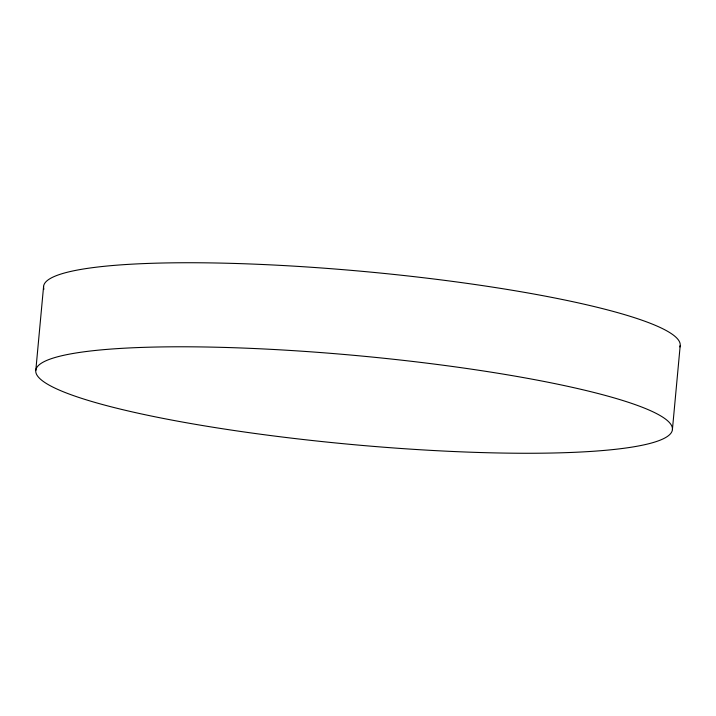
<?xml version="1.0" encoding="UTF-8"?>
<svg xmlns="http://www.w3.org/2000/svg" width="716" height="716" viewBox="0 0 716 716"><rect width="100%" height="100%" fill="white"/><g stroke="black" fill="none" stroke-linecap="round" stroke-linejoin="round"><path stroke-width="1.07" d="M35.8 370.423L43.595 286.373M672.405 429.627A319.676 44.49 5.3 0 0 198.967 346.902A319.676 44.49 5.3 0 0 190.93 423.55A319.676 44.49 5.3 0 0 672.405 429.627L680.2 345.577M43.936 289.21A319.676 44.49 5.3 0 1 361.535 271.266A319.676 44.49 5.3 0 1 679.896 346.947"/></g></svg>
